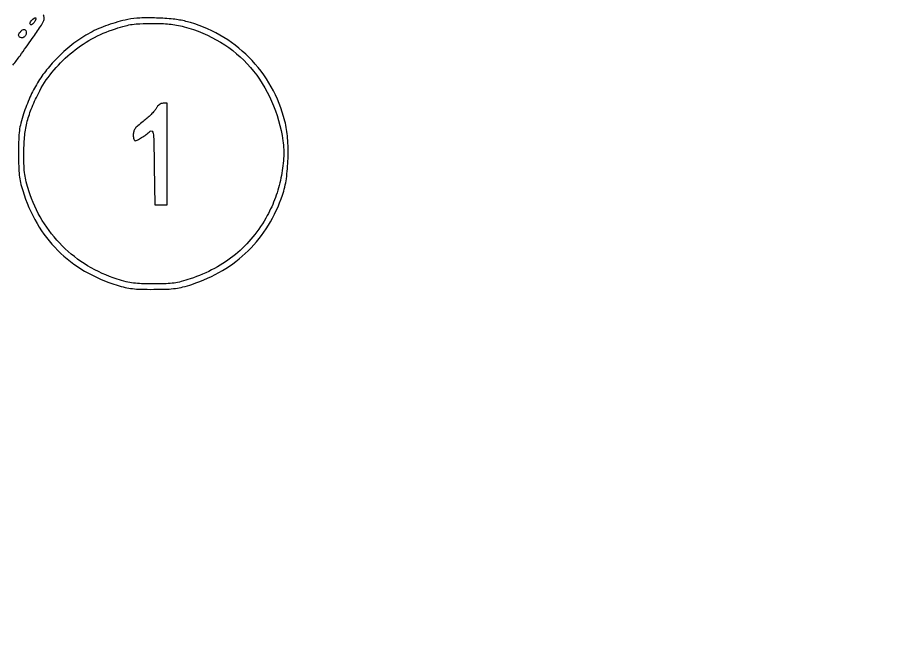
# Model space of a CAD drawing. Extents: x 0 to 1066, y 0 to 761.
# Drawn here: x 297.87 to 339.05, y 507.06 to 536.81 of the extents above; entities that cross this region are included whole.
import ezdxf

# ---------------------------------------------------------------- set-up
doc = ezdxf.new("R2010")
doc.units = 0
doc.header["$MEASUREMENT"] = 0

msp = doc.modelspace()

# ---------------------------------------------------------------- linework, layer by layer
for points in [[(183.390323, 95.266879, 0.000001), (192.989143, 95.254457, 0.000118)], [(297.663962, 534.544741, 0.017246), (298.001533, 534.983943, 0.003266), (298.583823, 535.809525, 0.003603), (298.975153, 536.380867, 0.038502), (299.113938, 536.625313, 0.11156), (299.1484, 536.781471, 0.144758), (299.106338, 536.921136, -0.030071)], [(352.558836, 95.240684, -0.000004), (375.624384, 95.211821, -0.198594)], [(479.458836, 95.240684, -0.000004), (502.524384, 95.211821, -0.198594)], [(733.258836, 95.240684, -0.000004), (756.324384, 95.211821, -0.198594)], [(289.192229, 95.24091, -0.000004), (312.172908, 95.212432, -0.198597)], [(393.551703, 95.267421, -0.000028), (416.092229, 95.24091, -0.000004), (439.072908, 95.212432, -0.198597)], [(542.992229, 95.24091, -0.000004), (565.972908, 95.212432, -0.198597)], [(606.442229, 95.24091, -0.000004), (629.422908, 95.212432, -0.198597)], [(669.892229, 95.24091, -0.000004), (692.872908, 95.212432, -0.198597)]]:
    msp.add_lwpolyline(points, format="xyb")
for points in [[(409.06215, 749.15415), (40.8618, 749.132981), (40.8618, 380.65769), (40.8618, 12.1824), (501.2973, 12.1824), (961.7328, 12.1824), (961.7328, 380.646631), (961.7328, 749.110861), (961.41555, 749.1633, 0.040886), (961.153339, 749.184871, 0.000002), (934.190609, 749.194398, 0.000089), (904.448031, 749.199508, 0.000054), (869.1804, 749.195529, -0.000029), (813.61687, 749.186499, -0.000004), (696.10453, 749.175037, -0.000004), (556.774728, 749.163736, -0.000004)], [(303.1218, 536.705418, 0.031613), (302.164011, 536.440328, 0.040174), (301.324275, 536.071828, 0.040403), (300.55804, 535.575718, 0.032563), (299.820582, 534.928318, 0.025794), (299.26486, 534.311894, 0.033618), (298.826785, 533.691562, 0.033245), (298.472201, 533.012448, 0.024376), (298.167956, 532.2186, 0.015316), (298.03835, 531.778856, 0.032242), (297.970619, 531.42955, 0.025179), (297.939461, 531.024215, 0.006227), (297.930181, 530.3574, 0.00639), (297.937362, 529.722954, 0.021473), (297.965181, 529.308593, 0.028456), (298.0233, 528.963552, 0.019624), (298.126356, 528.5808, 0.055407), (298.810194, 527.020077, 0.065233), (299.791146, 525.7402, 0.065475), (301.065361, 524.759802, 0.056433), (302.6142, 524.082388, 0.019357), (302.993556, 523.981127, 0.028036), (303.335521, 523.923805, 0.021658), (303.741241, 523.896697, 0.006846), (304.3485, 523.890798, 0.006848), (304.980384, 523.901967, 0.024574), (305.3825, 523.934409, 0.030552), (305.733081, 524.002098, 0.015424), (306.165505, 524.12769, 0.055589), (307.614796, 524.782866, 0.060811), (308.83654, 525.725419, 0.060897), (309.794317, 526.932926, 0.056005), (310.465341, 528.3693, 0.047362), (310.645736, 529.13805, 0.026137), (310.726371, 530.10062, 0.026071), (310.706081, 531.07513, 0.043741), (310.575399, 531.882989, 0.066128), (309.923429, 533.515949, 0.067452), (308.871133, 534.909907, 0.067784), (307.490991, 535.968072, 0.0679), (305.878917, 536.617863, 0.036837), (305.273956, 536.724155, 0.017136), (304.478317, 536.776756, 0.017008), (303.691226, 536.774971, 0.042658)], [(298.702967, 536.6178, -0.043193), (298.623625, 536.512248, -0.10812), (298.545853, 536.456199, -0.282164), (298.493588, 536.463614, -0.223572), (298.4688, 536.51628, -0.154392), (298.492294, 536.590552, -0.043525), (298.571468, 536.684603, -0.043539), (298.665763, 536.763553, -0.153701), (298.740237, 536.787, -0.352148), (298.757509, 536.773113, -0.108741), (298.757502, 536.737297, -0.057717), (298.738691, 536.682754, -0.027713)], [(298.2996, 536.073266, -0.128209), (298.26802, 535.952133, -0.127549), (298.18128, 535.861559, -0.148915), (298.072062, 535.832782, -0.189048), (297.977262, 535.874178, -0.083221), (297.937729, 535.92963, -0.152921), (297.929532, 535.983946, -0.112083), (297.953732, 536.045078, -0.033861), (298.015962, 536.12397, -0.069212), (298.119476, 536.210634, -0.186032), (298.212177, 536.228555, -0.243919), (298.276022, 536.179475, -0.109665)], [(305.791917, 536.360425, -0.074347), (307.52435, 535.627504, -0.077192), (308.941576, 534.427173, -0.075736), (309.94808, 532.831754, -0.067789), (310.48232, 530.947347, -0.050574), (310.51566, 530.110585, -0.036163), (310.390836, 529.181358, -0.035155), (310.126278, 528.247659, -0.03936), (309.740944, 527.3964, -0.044673), (309.057742, 526.382684, -0.050119), (308.228546, 525.548627, -0.049462), (307.239934, 524.887666, -0.04162), (306.0828, 524.388468, -0.014548), (305.651296, 524.257348, -0.031881), (305.313237, 524.188057, -0.026862), (304.935234, 524.155957, -0.00774), (304.3485, 524.146847, -0.008043), (303.774426, 524.156056, -0.024604), (303.386444, 524.187677, -0.02898), (303.038978, 524.253948, -0.015064), (302.6142, 524.374501, -0.059312), (301.211067, 525.009779, -0.060389), (300.005661, 525.953559, -0.060323), (299.059587, 527.159057, -0.058948), (298.419795, 528.564674, -0.014485), (298.29458, 528.999441, -0.029138), (298.226071, 529.349642, -0.024999), (298.192995, 529.738108, -0.008095), (298.182166, 530.3151, -0.022737), (298.216512, 531.115391, -0.036657), (298.326255, 531.788421, -0.03621), (298.534308, 532.443996, -0.021533), (298.870594, 533.1915, -0.05343), (299.516649, 534.193751, -0.04822), (300.380922, 535.074956, -0.047797), (301.406297, 535.781296, -0.050388), (302.5296, 536.265516, -0.009769), (303.006299, 536.406095, -0.031122), (303.331169, 536.473647, -0.026506), (303.687949, 536.505767, -0.005637), (304.311417, 536.521679, -0.013055), (304.719721, 536.516833, -0.01763), (305.088003, 536.489814, -0.01853), (305.438249, 536.438474, -0.017302)], [(304.46087, 532.476544, -0.051432), (304.375274, 532.356657, -0.015691), (304.222453, 532.193988, -0.015527), (304.038759, 532.021422, -0.016372), (303.847842, 531.863729, 0.012508), (303.592237, 531.655906, 0.056847), (303.461733, 531.515695, 0.091458), (303.397862, 531.38467, 0.067601), (303.375922, 531.22455, 0.030192), (303.382165, 531.119213, 0.046968), (303.40142, 531.030367, 0.059674), (303.429513, 530.968543, 0.262034), (303.463177, 530.9496, 0.123774), (303.570517, 530.976585, 0.016713), (303.773033, 531.094161, 0.019912), (303.990057, 531.242397, 0.024561), (304.1793, 531.39801, -0.355797), (304.27127, 531.402948, -0.209569), (304.330025, 531.302119, -0.024388), (304.353358, 530.947429, -0.001105), (304.3713, 529.727835), (304.3941, 527.904), (304.68855, 527.904), (304.983, 527.904), (304.983, 530.3151), (304.983, 532.7262), (304.79265, 532.725665, 0.090638), (304.702597, 532.708944, 0.070034), (304.615022, 532.660621, 0.060511), (304.53334, 532.582216, 0.041956)]]:
    msp.add_lwpolyline(points, format="xyb", close=True)

doc.saveas('drawing.dxf')
